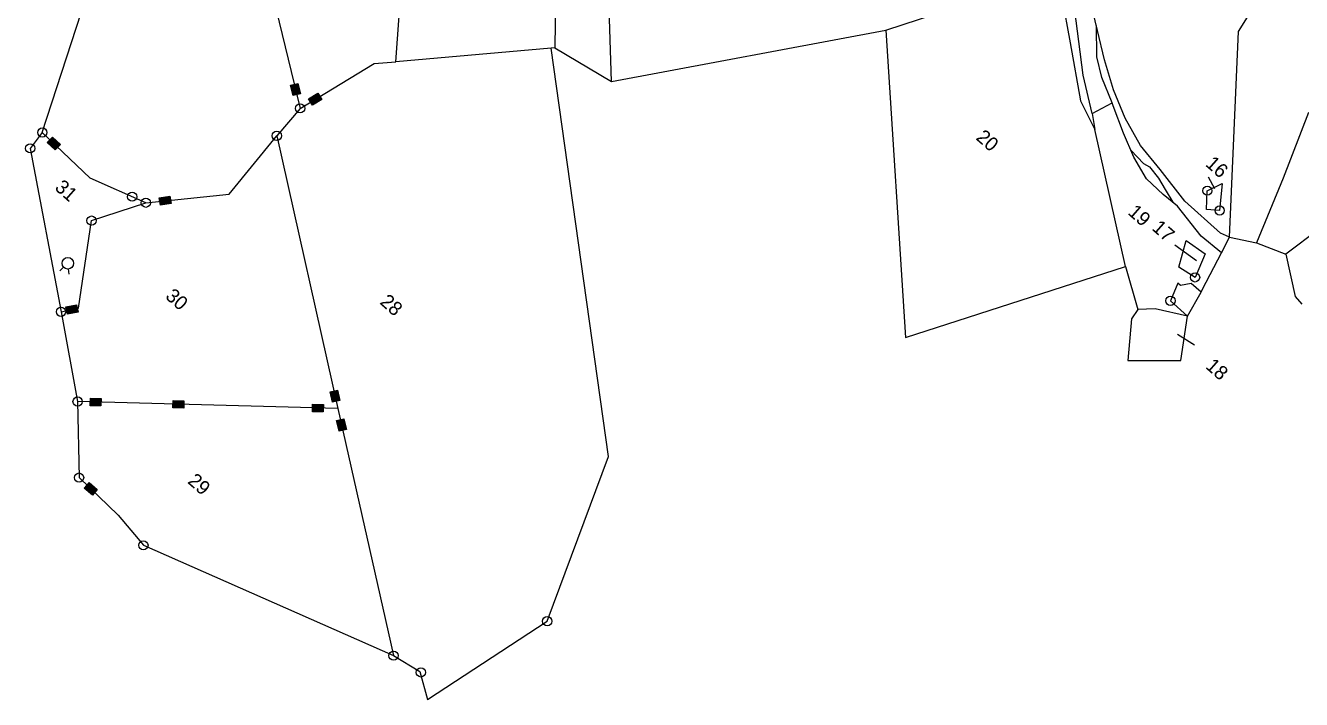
# Model space of a CAD drawing. Header units: metres. Extents: x 316400 to 324250, y 1868140 to 1873603.
# Drawn here: x 319206 to 320084, y 1868272 to 1868737 of the extents above; entities that cross this region are included whole.
import ezdxf

# ---------------------------------------------------------------- set-up
doc = ezdxf.new("R2010")
doc.units = ezdxf.units.M
for name, color, linetype in [('LINE_WATER', 4, 'Continuous'), ('OFF', 1, 'Continuous'), ('POLY_PARCEL', 6, 'Continuous'), ('POLY_WATER', 4, 'Continuous'), ('TEXT_PARCEL', 7, 'Continuous'), ('V_BOUND_LINE', 7, 'Continuous')]:
    doc.layers.add(name, color=color, linetype=linetype)
doc.styles.add('TEXT_MAP', font='')
doc.styles.get('TEXT_MAP').set_extended_font_data('Kruti Dev 050')
doc.dimstyles.get("Standard").update_dxf_attribs({"dimtxt": 0.18, "dimasz": 0.18, "dimexe": 0.18, "dimexo": 0.0625, "dimgap": 0.09, "dimtad": 0, "dimtih": 1, "dimtoh": 1, "dimdec": 4, "dimzin": 0, "dimdsep": 46, "dimtxsty": 'Standard', "dimcen": 0.09, "dimadec": 0, "dimazin": 0, "dimtfac": 1, "dimtdec": 4, "dimtofl": 0, "dimtmove": 0, "dimatfit": 3, "dimfxl": 1, "dimtolj": 1, "dimtzin": 0, "dimarcsym": 0})

msp = doc.modelspace()

# ---------------------------------------------------------------- hatches: boundary and pattern name
for points in [[(319393.05, 1868696.85), (319388.03, 1868695.64), (319389.78, 1868688.38), (319394.8, 1868689.59)], [(319409.46, 1868685.66), (319406.79, 1868690.08), (319400.4, 1868686.22), (319403.08, 1868681.8)], [(319226.01, 1868650.99), (319229.57, 1868654.73), (319224.17, 1868659.88), (319220.6, 1868656.14)], [(319305.8, 1868614.1), (319304.96, 1868619.19), (319297.6, 1868617.98), (319298.44, 1868612.89)], [(319241.75, 1868539.26), (319240.74, 1868544.32), (319233.42, 1868542.87), (319234.43, 1868537.8)], [(319257.55, 1868474.65), (319257.69, 1868479.81), (319250.23, 1868480.01), (319250.09, 1868474.85)], [(319314.49, 1868473.11), (319314.63, 1868478.27), (319307.17, 1868478.47), (319307.03, 1868473.31)], [(319416.88, 1868477.2), (319421.92, 1868478.33), (319420.28, 1868485.61), (319415.24, 1868484.48)], [(319403.2, 1868475.88), (319403.06, 1868470.72), (319410.52, 1868470.52), (319410.66, 1868475.68)], [(319421.35, 1868457.33), (319426.38, 1868458.46), (319424.74, 1868465.74), (319419.7, 1868464.61)], [(319251.63, 1868413.12), (319255.02, 1868417.01), (319249.4, 1868421.91), (319246.01, 1868418.02)]]:
    msp.add_hatch(color=256).paths.add_polyline_path(points)

# ---------------------------------------------------------------- linework, layer by layer
for points in [[(319389.78, 1868688.38), (319388.03, 1868695.64), (319393.05, 1868696.85), (319394.8, 1868689.59)], [(319400.4, 1868686.22), (319406.79, 1868690.08), (319409.46, 1868685.66), (319403.08, 1868681.8)], [(319224.17, 1868659.88), (319229.57, 1868654.73), (319226.01, 1868650.99), (319220.6, 1868656.14)], [(319297.6, 1868617.98), (319304.96, 1868619.19), (319305.8, 1868614.1), (319298.44, 1868612.89)], [(319233.42, 1868542.87), (319240.74, 1868544.32), (319241.75, 1868539.26), (319234.43, 1868537.8)], [(319250.23, 1868480.01), (319257.69, 1868479.81), (319257.55, 1868474.65), (319250.09, 1868474.85)], [(319307.17, 1868478.47), (319314.63, 1868478.27), (319314.49, 1868473.11), (319307.03, 1868473.31)], [(319420.28, 1868485.61), (319421.92, 1868478.33), (319416.88, 1868477.2), (319415.24, 1868484.48)], [(319410.52, 1868470.52), (319403.06, 1868470.72), (319403.2, 1868475.88), (319410.66, 1868475.68)], [(319424.74, 1868465.74), (319426.38, 1868458.46), (319421.35, 1868457.33), (319419.7, 1868464.61)], [(319249.4, 1868421.91), (319255.02, 1868417.01), (319251.63, 1868413.12), (319246.01, 1868418.02)]]:
    msp.add_lwpolyline(points, close=True)
for points in [[(319229.15, 1868567.76), (319231.81, 1868570.23)], [(319235.72, 1868565.4), (319235.24, 1868569)]]:
    msp.add_lwpolyline(points)
for centre, radius in [((319394.54, 1868679.65), 3.19), ((319217.17, 1868662.99), 3.19), ((319378.5, 1868660.74), 3.19), ((319208.81, 1868652.08), 3.19), ((319279.02, 1868618.8), 3.19), ((320018.85, 1868622.93), 3.19), ((319288.42, 1868614.65), 3.19), ((320027.34, 1868609.28), 3.19), ((319251.06, 1868602.32), 3.19), ((319234.72, 1868572.93), 3.97), ((320010.41, 1868563.22), 3.19), ((319993.46, 1868547.11), 3.19), ((319230.05, 1868539.56), 3.19), ((319241.47, 1868477.67), 3.19), ((319242.44, 1868425.3), 3.19), ((319286.71, 1868378.67), 3.19), ((319564.65, 1868326.39), 3.19), ((319458.88, 1868302.68), 3.19), ((319477.68, 1868291.17), 3.19)]:
    msp.add_circle(centre, radius)
at = {"layer": 'LINE_WATER'}
for p, q in [((319933.42, 1868702.47), (319922.85, 1868783.56)), ((319942.74, 1868715.08), (319942.52, 1868736.66)), ((319946.22, 1868700.91), (319942.74, 1868715.08)), ((319939.66, 1868676), (319933.42, 1868702.47)), ((319953.28, 1868683.37), (319946.22, 1868700.91)), ((319966.34, 1868650.63), (319974.88, 1868641.68)), ((319974.88, 1868641.68), (319979.16, 1868639.32)), ((319979.16, 1868639.32), (319985.2, 1868631.53)), ((319985.2, 1868631.53), (319989.74, 1868623.65)), ((319989.74, 1868623.65), (319995.04, 1868615.02))]:
    msp.add_line(p, q, dxfattribs=at)
at = {"layer": 'OFF'}
for p, q in [((319217.17, 1868662.99), (319304.37, 1868931.46)), ((319569.78, 1868721.33), (319608.86, 1868698.08)), ((320052.74, 1868586.98), (320072.95, 1868579.29))]:
    msp.add_line(p, q, dxfattribs=at)
at = {"layer": 'POLY_PARCEL'}
for p, q in [((319460.38, 1868711.67), (319475.71, 1868920.98)), ((320040.27, 1868732.47), (320126.08, 1868870.11)), ((319372.84, 1868769.74), (319394.54, 1868679.65)), ((319797.55, 1868733.59), (319913.83, 1868771.61)), ((320034.1, 1868591.03), (320040.27, 1868732.47)), ((319567.26, 1868721.1), (319460.38, 1868711.67)), ((319569.78, 1868721.33), (319567.26, 1868721.1)), ((319394.54, 1868679.65), (319445.44, 1868710.45)), ((319445.44, 1868710.45), (319460.38, 1868711.67)), ((319394.54, 1868679.65), (319378.5, 1868660.74)), ((319217.17, 1868662.99), (319208.81, 1868652.08)), ((319250.15, 1868631.55), (319217.17, 1868662.99)), ((319962.62, 1868570.83), (319941.35, 1868665.14)), ((319345.67, 1868620.65), (319378.5, 1868660.74)), ((319378.5, 1868660.74), (319420.49, 1868472.83)), ((319288.42, 1868614.65), (319250.15, 1868631.55)), ((320018.85, 1868622.93), (320029.16, 1868627.92)), ((320029.16, 1868627.92), (320027.34, 1868609.28)), ((319288.42, 1868614.65), (319345.67, 1868620.65)), ((320018.36, 1868610.03), (320018.85, 1868622.93)), ((319251.06, 1868602.32), (319288.42, 1868614.65)), ((320027.34, 1868609.28), (320018.36, 1868610.03)), ((319242.15, 1868541.97), (319251.06, 1868602.32)), ((319999.32, 1868570.23), (320004.39, 1868588.53)), ((320004.39, 1868588.53), (320017.45, 1868579.45)), ((320017.45, 1868579.45), (320010.41, 1868563.22)), ((320010.41, 1868563.22), (319999.32, 1868570.23)), ((319998.56, 1868559.17), (319993.46, 1868547.11)), ((320000.31, 1868557.63), (319998.56, 1868559.17)), ((320007.75, 1868559.02), (320000.31, 1868557.63)), ((320014.51, 1868553.05), (320007.75, 1868559.02)), ((319230.05, 1868539.56), (319242.15, 1868541.97)), ((319982.99, 1868541.49), (319970.95, 1868541.03)), ((320005.3, 1868536.62), (319982.99, 1868541.49)), ((319993.46, 1868547.11), (320005.3, 1868536.62)), ((319420.49, 1868472.83), (319241.47, 1868477.67)), ((319420.49, 1868472.83), (319458.88, 1868302.68))]:
    msp.add_line(p, q, dxfattribs=at)
at = {"layer": 'POLY_WATER'}
for p, q in [((319571.22, 1868803.36), (319569.78, 1868721.33)), ((319608.86, 1868698.08), (319605.96, 1868787.21)), ((319915.61, 1868773.97), (319924.5, 1868724.83)), ((319943.35, 1868733.33), (319938.14, 1868754.2)), ((319947.99, 1868712.96), (319943.35, 1868733.33)), ((319924.5, 1868724.83), (319931.48, 1868684.76)), ((319954.26, 1868692.51), (319947.99, 1868712.96)), ((319962.29, 1868672.9), (319954.26, 1868692.51)), ((319931.48, 1868684.76), (319941.35, 1868665.14)), ((319939.66, 1868676), (319953.28, 1868683.37)), ((319954.05, 1868681.47), (319953.28, 1868683.37)), ((319961.26, 1868662.57), (319954.05, 1868681.47)), ((319939.66, 1868676), (319941.35, 1868665.14)), ((319972.97, 1868653.99), (319962.29, 1868672.9)), ((320088.38, 1868676.75), (320071.02, 1868631.56)), ((319968.33, 1868645.95), (319961.26, 1868662.57)), ((319986.39, 1868637.43), (319972.97, 1868653.99)), ((319977, 1868631.15), (319968.33, 1868645.95)), ((320003.39, 1868615.67), (319986.39, 1868637.43)), ((319988.47, 1868620.34), (319977, 1868631.15)), ((320071.02, 1868631.56), (320052.74, 1868586.98)), ((319998.42, 1868612.29), (319988.47, 1868620.34)), ((320014.62, 1868591.57), (319998.42, 1868612.29)), ((320027.9, 1868593.76), (320003.39, 1868615.67)), ((320034.1, 1868591.03), (320027.9, 1868593.76)), ((320096.05, 1868596.58), (320072.95, 1868579.29)), ((320028.54, 1868580.19), (320014.62, 1868591.57))]:
    msp.add_line(p, q, dxfattribs=at)
at = {"layer": 'V_BOUND_LINE'}
for p, q in [((319608.86, 1868698.08), (319797.55, 1868733.59)), ((319797.55, 1868733.59), (319811.1, 1868521.71)), ((319606.7, 1868439.91), (319567.26, 1868721.1)), ((319208.81, 1868652.08), (319230.05, 1868539.56)), ((320028.54, 1868580.19), (320034.1, 1868591.03)), ((320034.1, 1868591.03), (320052.74, 1868586.98)), ((320015.63, 1868555.05), (320028.54, 1868580.19)), ((320072.95, 1868579.29), (320079.3, 1868550.1)), ((319811.1, 1868521.71), (319962.62, 1868570.83)), ((319962.62, 1868570.83), (319970.95, 1868541.03)), ((320005.3, 1868536.62), (320014.51, 1868553.05)), ((320014.51, 1868553.05), (320015.63, 1868555.05)), ((320079.3, 1868550.1), (320083.97, 1868544.87)), ((319230.05, 1868539.56), (319241.47, 1868477.67)), ((319970.95, 1868541.03), (319966.73, 1868534.63)), ((319966.73, 1868534.63), (319964.19, 1868505.94)), ((320000.54, 1868505.99), (320005.3, 1868536.62)), ((319964.19, 1868505.94), (320000.54, 1868505.99)), ((319241.47, 1868477.67), (319242.44, 1868425.3)), ((319564.65, 1868326.39), (319606.7, 1868439.91)), ((319242.44, 1868425.3), (319269.35, 1868399.35)), ((319269.35, 1868399.35), (319286.71, 1868378.67)), ((319286.71, 1868378.67), (319458.88, 1868302.68)), ((319482.33, 1868272.48), (319564.65, 1868326.39)), ((319458.88, 1868302.68), (319477.07, 1868291.73)), ((319477.07, 1868291.73), (319482.33, 1868272.48))]:
    msp.add_line(p, q, dxfattribs=at)

# ---------------------------------------------------------------- texts
at = {"layer": 'TEXT_PARCEL', "style": 'TEXT_MAP'}
for s, p in [('20', (319859.07, 1868658.67)), ('16', (320017.01, 1868640.49)), ('31', (319225.15, 1868624.17)), ('19', (319963.64, 1868607.14)), ('17', (319980.17, 1868596.42)), ('30', (319301.25, 1868549.28)), ('28', (319448.92, 1868545.41)), ('18', (320017.05, 1868501.17)), ('29', (319316.59, 1868422))]:
    msp.add_text(s, height=9.652, rotation=318.63491, dxfattribs=at).set_placement(p)

# ---------------------------------------------------------------- leaders
for points in [[(320019.43, 1868632.46), (320023.88, 1868624.33)], [(319996.47, 1868585.71), (320011.4, 1868574.74)], [(320010.01, 1868516.44), (319998.35, 1868523.98)]]:
    msp.add_leader(points, dimstyle='Standard', override={"dimtxt": 2.5, "dimasz": 2.5, "dimexe": 1.25, "dimexo": 0.625, "dimgap": 0.625, "dimtad": 1, "dimtih": 0, "dimtoh": 0, "dimzin": 8, "dimcen": 2.5, "dimtofl": 1})

doc.saveas('drawing.dxf')
